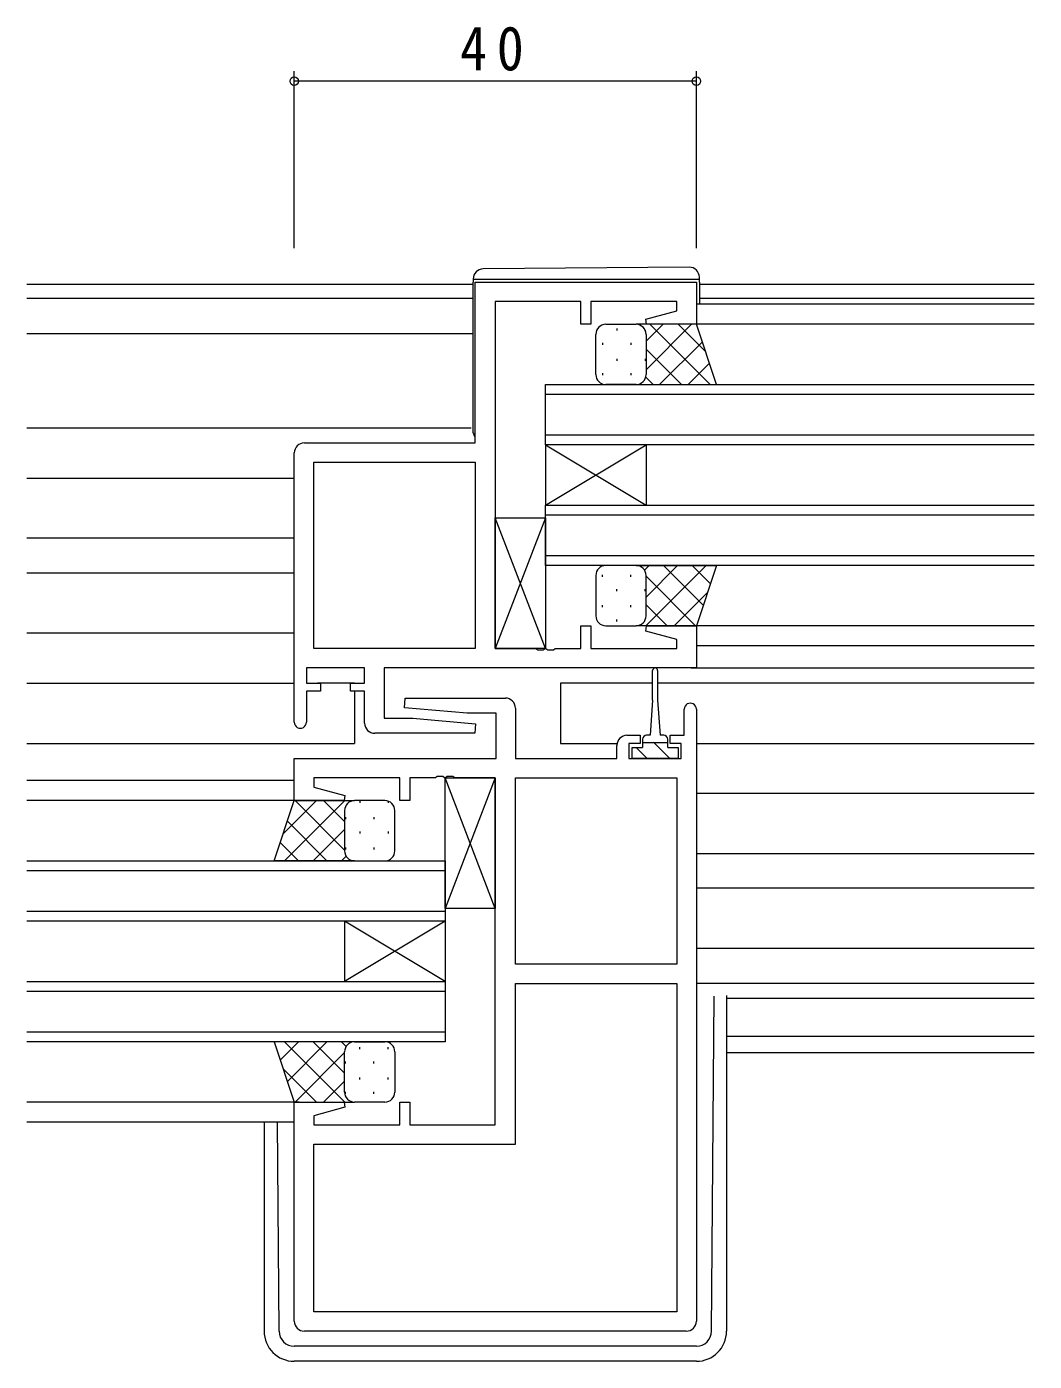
# Model space of a CAD drawing. Units: millimetres, scale not verified. Extents: x -594 to 539, y -420 to 386.
# Drawn here: x 31.9 to 132.2, y -289.1 to -156.3 of the extents above; entities that cross this region are included whole.
import ezdxf

# ---------------------------------------------------------------- set-up
doc = ezdxf.new("R2010")
doc.units = ezdxf.units.MM
doc.header["$LTSCALE"] = 2
for name, color, linetype, lineweight in [('0-3_YKK_11', 7, 'Continuous', 9), ('0-4_YKK_12', 2, 'Continuous', 9), ('0-5_YKK_13', 4, 'Continuous', 9), ('0-7_YKK_D', 6, 'Continuous', 9)]:
    doc.layers.add(name, color=color, linetype=linetype, lineweight=lineweight)
doc.styles.add('ＭＳ ゴシック', font='')
doc.styles.get('ＭＳ ゴシック').set_extended_font_data('MS Gothic')

msp = doc.modelspace()

# ---------------------------------------------------------------- linework, layer by layer
at = {"layer": '0-3_YKK_11'}
for p, q in [((76.544, -181.752), (98.544, -181.752)), ((76.544, -197.752), (76.544, -181.752)), ((98.544, -181.752), (98.544, -185.952)), ((87.044, -183.683), (78.544, -183.683)), ((78.544, -183.683), (78.544, -218.222)), ((87.044, -185.952), (87.044, -183.683)), ((88.044, -183.683), (88.044, -185.952)), ((96.614, -183.683), (88.044, -183.683)), ((93.515, -185.43), (96.614, -184.6)), ((96.614, -184.6), (96.614, -183.683)), ((93.584, -185.952), (93.515, -185.43)), ((88.044, -185.952), (87.044, -185.952)), ((98.544, -185.952), (93.584, -185.952)), ((59.544, -197.752), (76.544, -197.752)), ((58.544, -225.553), (58.544, -198.752)), ((60.474, -199.683), (76.544, -199.683)), ((60.474, -218.222), (60.474, -199.683)), ((76.544, -199.683), (76.544, -218.222)), ((76.544, -199.683), (76.544, -218.222)), ((87.044, -215.952), (88.044, -215.952)), ((87.044, -218.222), (87.044, -215.952)), ((88.044, -215.952), (88.044, -218.222)), ((93.515, -216.475), (93.584, -215.952)), ((96.614, -217.305), (93.515, -216.475)), ((93.584, -215.952), (98.544, -215.952)), ((98.544, -215.952), (98.544, -220.152)), ((96.614, -218.222), (96.614, -217.305)), ((76.544, -218.222), (60.474, -218.222)), ((78.544, -218.222), (82.586, -218.222)), ((82.586, -218.222), (82.769, -218.342)), ((82.769, -218.342), (83.319, -218.342)), ((83.319, -218.342), (83.503, -218.222)), ((83.503, -218.222), (83.586, -218.222)), ((83.586, -218.222), (83.769, -218.342)), ((83.769, -218.342), (84.319, -218.342)), ((84.319, -218.342), (84.503, -218.222)), ((84.503, -218.222), (87.044, -218.222)), ((88.044, -218.222), (96.614, -218.222)), ((59.744, -220.152), (59.744, -221.652)), ((65.544, -220.152), (59.744, -220.152)), ((65.544, -221.652), (65.544, -220.152)), ((67.474, -220.152), (67.474, -225.152)), ((98.544, -220.152), (67.474, -220.152)), ((59.744, -221.652), (61.144, -221.652)), ((61.144, -221.652), (61.144, -222.452)), ((64.144, -221.652), (65.544, -221.652)), ((64.144, -222.452), (64.144, -221.652)), ((59.744, -222.452), (59.744, -225.553)), ((61.144, -222.452), (59.744, -222.452)), ((65.544, -222.452), (64.144, -222.452)), ((65.544, -225.652), (65.544, -222.452)), ((69.524, -224.109), (69.566, -223.152)), ((75.738, -224.652), (69.524, -224.109)), ((69.566, -223.152), (79.544, -223.152)), ((80.544, -224.152), (80.544, -229.152)), ((97.344, -226.852), (97.344, -224.253)), ((98.544, -224.253), (98.544, -285.152)), ((67.474, -225.152), (70.351, -225.152)), ((70.351, -225.152), (76.564, -225.696)), ((78.614, -224.652), (75.738, -224.652)), ((76.564, -225.696), (76.522, -226.652)), ((78.614, -229.152), (78.614, -224.652)), ((76.522, -226.652), (66.544, -226.652)), ((91.644, -226.852), (92.944, -226.852)), ((92.944, -226.852), (92.944, -227.652)), ((95.944, -226.852), (97.344, -226.852)), ((95.944, -227.652), (95.944, -226.852)), ((90.644, -229.152), (90.644, -227.852)), ((91.844, -227.652), (91.844, -229.152)), ((92.944, -227.652), (91.844, -227.652)), ((97.044, -227.652), (95.944, -227.652)), ((97.044, -229.152), (97.044, -227.652)), ((58.544, -229.152), (78.614, -229.152)), ((58.544, -233.352), (58.544, -229.152)), ((80.544, -229.152), (90.644, -229.152)), ((91.844, -229.152), (97.044, -229.152)), ((60.474, -231.083), (60.474, -232)), ((69.044, -231.083), (60.474, -231.083)), ((69.044, -233.352), (69.044, -231.083)), ((70.044, -231.083), (70.044, -233.352)), ((72.586, -231.083), (70.044, -231.083)), ((72.769, -230.962), (72.586, -231.083)), ((73.319, -230.962), (72.769, -230.962)), ((73.503, -231.083), (73.319, -230.962)), ((73.586, -231.083), (73.503, -231.083)), ((73.769, -230.962), (73.586, -231.083)), ((74.319, -230.962), (73.769, -230.962)), ((74.503, -231.083), (74.319, -230.962)), ((78.544, -231.083), (74.503, -231.083)), ((78.544, -265.622), (78.544, -231.083)), ((80.544, -231.083), (96.614, -231.083)), ((80.544, -249.622), (80.544, -231.083)), ((96.614, -231.083), (96.614, -249.622)), ((96.614, -231.083), (96.614, -249.622)), ((60.474, -232), (63.574, -232.83)), ((63.505, -233.352), (58.544, -233.352)), ((63.574, -232.83), (63.505, -233.352)), ((70.044, -233.352), (69.044, -233.352)), ((96.614, -249.622), (80.544, -249.622)), ((80.544, -251.553), (96.614, -251.553)), ((80.544, -267.553), (80.544, -251.553)), ((96.614, -251.553), (96.614, -284.222)), ((58.544, -263.353), (63.505, -263.353)), ((58.544, -285.152), (58.544, -263.353)), ((63.574, -263.875), (60.474, -264.705)), ((63.505, -263.353), (63.574, -263.875)), ((69.044, -263.353), (70.044, -263.353)), ((69.044, -265.622), (69.044, -263.353)), ((70.044, -263.353), (70.044, -265.622)), ((60.474, -264.705), (60.474, -265.622)), ((60.474, -265.622), (69.044, -265.622)), ((70.044, -265.622), (78.544, -265.622)), ((60.474, -267.553), (80.544, -267.553)), ((60.474, -284.222), (60.474, -267.553)), ((96.614, -284.222), (60.474, -284.222)), ((96.614, -284.222), (60.474, -284.222)), ((97.544, -286.152), (59.544, -286.152))]:
    msp.add_line(p, q, dxfattribs=at)
for centre, radius, start, end in [((59.544, -198.752), 1, 90, 179.99998), ((79.544, -224.152), 1, 0, 89.99998), ((97.944, -224.253), 0.6, 359.99998, 180), ((59.144, -225.553), 0.6, 179.99998, 0), ((66.544, -225.652), 1, 180, 269.99998), ((91.644, -227.852), 1, 90, 179.99998), ((59.544, -285.152), 1, 180, 269.99998), ((97.544, -285.152), 1, 270, 359.99998)]:
    msp.add_arc(centre, radius, start, end, dxfattribs=at)
at = {"layer": '0-4_YKK_12'}
for p, q in [((31.919, -181.952), (76.344, -181.952)), ((98.844, -181.952), (132.169, -181.952)), ((31.919, -183.352), (76.344, -183.352)), ((132.169, -183.952), (98.544, -183.952)), ((98.844, -183.352), (132.169, -183.352)), ((31.919, -186.852), (76.344, -186.852)), ((132.169, -185.953), (98.544, -185.953)), ((83.544, -197.952), (83.544, -191.953)), ((83.544, -191.953), (132.169, -191.953)), ((132.169, -192.953), (83.544, -192.952)), ((31.919, -196.252), (76.148, -196.252)), ((83.544, -196.952), (132.169, -196.952)), ((83.544, -203.952), (93.544, -197.952)), ((83.544, -197.952), (93.544, -203.952)), ((83.544, -197.952), (83.544, -203.952)), ((132.169, -197.953), (83.544, -197.952)), ((93.544, -197.952), (93.544, -203.952)), ((31.919, -201.252), (58.544, -201.252)), ((83.544, -209.952), (83.544, -203.952)), ((83.544, -203.952), (132.169, -203.953)), ((132.169, -204.953), (83.544, -204.953)), ((31.919, -207.206), (58.544, -207.206)), ((83.544, -208.952), (132.169, -208.952)), ((31.919, -210.699), (58.544, -210.699)), ((132.169, -209.953), (83.544, -209.952)), ((132.169, -215.952), (98.044, -215.952)), ((31.919, -216.652), (58.544, -216.652)), ((132.169, -217.952), (98.544, -217.952)), ((98.044, -220.152), (132.169, -220.152)), ((31.919, -221.652), (58.544, -221.652)), ((64.544, -221.652), (60.844, -221.652)), ((85.044, -221.652), (85.044, -227.652)), ((94.194, -221.652), (85.044, -221.652)), ((132.169, -221.652), (94.694, -221.652)), ((64.544, -222.452), (64.544, -227.652)), ((31.919, -227.652), (64.544, -227.652)), ((85.044, -227.652), (90.665, -227.652)), ((98.544, -227.652), (132.169, -227.652)), ((58.544, -231.352), (31.919, -231.352)), ((58.789, -233.352), (31.919, -233.352)), ((132.169, -232.652), (98.544, -232.652)), ((132.169, -238.652), (98.544, -238.652)), ((31.919, -239.353), (73.544, -239.353)), ((73.544, -240.352), (31.919, -240.352)), ((73.544, -239.353), (73.544, -245.352)), ((132.169, -242.052), (98.544, -242.052)), ((31.919, -244.352), (73.544, -244.352)), ((73.544, -245.352), (31.919, -245.352)), ((73.544, -251.353), (63.544, -245.352)), ((73.544, -245.352), (63.544, -251.353)), ((63.544, -245.352), (63.544, -251.353)), ((73.544, -245.352), (73.544, -251.353)), ((132.169, -248.053), (98.544, -248.053)), ((31.919, -251.353), (73.544, -251.353)), ((73.544, -251.353), (73.544, -257.352)), ((73.544, -252.352), (31.919, -252.352)), ((132.169, -253.052), (101.544, -253.052)), ((31.919, -256.352), (73.544, -256.352)), ((73.544, -257.352), (31.919, -257.352)), ((132.169, -256.823), (101.544, -256.823)), ((132.169, -258.452), (101.544, -258.452)), ((59.044, -263.353), (31.919, -263.353)), ((58.544, -265.352), (31.919, -265.352))]:
    msp.add_line(p, q, dxfattribs=at)
at = {"layer": '0-5_YKK_13'}
for p, q in [((97.836, -180.265), (77.336, -180.444)), ((76.344, -181.444), (76.344, -181.452)), ((76.344, -181.452), (76.344, -181.752)), ((76.344, -181.452), (76.84, -181.452)), ((76.344, -196.752), (76.344, -181.752)), ((98.844, -181.752), (98.844, -181.452)), ((98.844, -181.752), (98.844, -183.952)), ((88.544, -190.952), (88.544, -186.952)), ((89.544, -185.952), (92.544, -185.952)), ((90.624, -186.372), (90.624, -186.572)), ((98.544, -185.953), (92.544, -185.952)), ((93.454, -186.538), (93.454, -186.572)), ((93.544, -187.644), (95.236, -185.952)), ((93.544, -190.473), (98.064, -185.953)), ((93.544, -186.952), (93.544, -190.952)), ((93.544, -186.952), (93.544, -190.952)), ((93.913, -185.952), (99.913, -191.953)), ((96.741, -185.952), (99.446, -188.658)), ((100.544, -191.953), (98.544, -185.953)), ((89.209, -187.787), (89.209, -187.987)), ((92.039, -187.787), (92.039, -187.987)), ((93.544, -188.413), (97.084, -191.953)), ((94.893, -191.953), (99.131, -187.714)), ((90.624, -189.402), (90.624, -189.602)), ((93.454, -189.402), (93.454, -189.602)), ((97.721, -191.953), (99.839, -189.835)), ((89.209, -190.817), (89.209, -191.017)), ((92.039, -190.817), (92.039, -191.018)), ((93.511, -191.208), (94.256, -191.953)), ((92.544, -191.953), (89.544, -191.953)), ((92.544, -191.953), (100.544, -191.953)), ((78.544, -205.222), (83.544, -205.222)), ((78.544, -218.222), (78.544, -205.222)), ((83.544, -205.222), (78.544, -218.222)), ((83.544, -218.222), (78.544, -205.222)), ((83.544, -205.222), (83.544, -218.222)), ((88.544, -210.953), (88.544, -214.952)), ((89.209, -211.088), (89.209, -210.887)), ((92.544, -209.953), (89.544, -209.953)), ((92.039, -211.087), (92.039, -210.887)), ((92.544, -209.953), (100.544, -209.952)), ((93.39, -210.418), (93.856, -209.952)), ((93.513, -215.953), (99.513, -209.952)), ((93.544, -213.092), (96.684, -209.952)), ((93.544, -214.952), (93.544, -210.952)), ((93.544, -214.952), (93.544, -210.952)), ((93.544, -211.032), (98.465, -215.952)), ((95.293, -209.952), (99.232, -213.891)), ((98.121, -209.952), (99.939, -211.77)), ((100.544, -209.952), (98.544, -215.952)), ((90.624, -212.503), (90.624, -212.303)), ((93.454, -212.503), (93.454, -212.302)), ((96.341, -215.952), (99.646, -212.647)), ((89.209, -214.117), (89.209, -213.918)), ((92.039, -214.117), (92.039, -213.917)), ((93.544, -213.861), (95.636, -215.952)), ((89.544, -215.953), (92.544, -215.953)), ((90.624, -215.533), (90.624, -215.333)), ((98.544, -215.952), (92.544, -215.953)), ((92.78, -215.924), (92.808, -215.953)), ((93.454, -215.367), (93.454, -215.332)), ((83.544, -218.222), (78.544, -218.222)), ((94.194, -223.352), (94.194, -220.402)), ((94.694, -220.402), (94.694, -223.352)), ((94.194, -223.352), (93.944, -226.852)), ((94.694, -223.352), (94.944, -226.852)), ((93.944, -226.852), (93.594, -226.852)), ((95.294, -226.852), (94.944, -226.852)), ((92.144, -228.052), (93.194, -228.052)), ((92.144, -229.152), (92.144, -228.052)), ((93.653, -229.152), (92.553, -228.052)), ((93.194, -227.252), (93.194, -228.052)), ((93.194, -227.553), (95.694, -227.553)), ((94.444, -227.699), (94.298, -227.553)), ((95.898, -229.152), (94.444, -227.699)), ((95.694, -228.052), (95.694, -227.252)), ((95.694, -228.052), (96.744, -228.052)), ((96.744, -228.052), (96.744, -229.152)), ((96.744, -229.152), (92.144, -229.152)), ((73.544, -231.083), (78.544, -231.083)), ((73.544, -244.082), (73.544, -231.083)), ((78.544, -231.083), (73.544, -244.082)), ((78.544, -244.082), (73.544, -231.083)), ((78.544, -231.083), (78.544, -244.082)), ((56.544, -239.353), (58.544, -233.352)), ((60.748, -233.352), (57.443, -236.658)), ((63.576, -233.352), (57.576, -239.353)), ((58.544, -233.352), (64.544, -233.352)), ((63.544, -238.273), (58.624, -233.352)), ((63.544, -235.444), (61.453, -233.352)), ((64.309, -233.381), (64.281, -233.352)), ((67.544, -233.352), (64.544, -233.352)), ((65.049, -233.387), (65.049, -233.587)), ((67.879, -233.41), (67.879, -233.587)), ((63.544, -234.352), (63.544, -238.353)), ((63.544, -234.352), (63.544, -238.353)), ((63.634, -235.002), (63.634, -235.202)), ((66.464, -235.002), (66.464, -235.202)), ((68.544, -238.352), (68.544, -234.352)), ((61.796, -239.353), (57.857, -235.414)), ((63.544, -236.213), (60.405, -239.353)), ((58.967, -239.353), (57.15, -237.535)), ((65.049, -236.417), (65.049, -236.617)), ((67.879, -236.417), (67.879, -236.617)), ((63.699, -238.887), (63.233, -239.353)), ((63.634, -238.032), (63.634, -238.232)), ((66.464, -238.032), (66.464, -238.232)), ((64.544, -239.352), (56.544, -239.353)), ((64.544, -239.352), (67.544, -239.352)), ((78.544, -244.082), (73.544, -244.082)), ((132.169, -251.551), (98.544, -251.551)), ((100.055, -286.162), (100.319, -252.801)), ((101.544, -252.758), (101.544, -286.15)), ((56.544, -257.352), (58.544, -263.353)), ((64.544, -257.352), (56.544, -257.352)), ((58.967, -257.352), (57.15, -259.17)), ((63.576, -263.353), (57.576, -257.352)), ((61.796, -257.352), (57.857, -261.291)), ((63.544, -260.492), (60.405, -257.352)), ((63.699, -257.818), (63.233, -257.352)), ((64.544, -257.352), (67.544, -257.352)), ((63.544, -258.432), (58.624, -263.353)), ((63.544, -262.353), (63.544, -258.352)), ((63.544, -262.353), (63.544, -258.352)), ((65.049, -258.087), (65.049, -257.887)), ((67.879, -258.088), (67.879, -257.887)), ((68.544, -258.352), (68.544, -262.353)), ((60.748, -263.353), (57.443, -260.047)), ((63.634, -259.503), (63.634, -259.302)), ((66.464, -259.503), (66.464, -259.303)), ((63.544, -261.261), (61.453, -263.353)), ((65.049, -261.117), (65.049, -260.917)), ((67.879, -261.118), (67.879, -260.918)), ((63.634, -262.533), (63.634, -262.333)), ((66.464, -262.533), (66.464, -262.333)), ((58.544, -263.353), (64.544, -263.353)), ((64.309, -263.324), (64.281, -263.353)), ((67.544, -263.353), (64.544, -263.353)), ((55.544, -265.352), (55.544, -286.15)), ((57.032, -286.162), (56.868, -265.352)), ((98.556, -287.65), (58.532, -287.65)), ((98.544, -289.15), (58.544, -289.15))]:
    msp.add_line(p, q, dxfattribs=at)
msp.add_lwpolyline([(76.84, -181.452), (98.34, -181.452), (98.844, -181.452), (98.844, -181.265)], dxfattribs=at)
for centre, radius, start, end in [((77.344, -181.444), 1, 90.5, 180), ((97.844, -181.265), 1, 0, 90.5), ((89.544, -186.952), 1, 89.99989, 179.99989), ((92.544, -186.952), 1, 359.99989, 89.99989), ((92.544, -186.952), 1, 359.99989, 89.99989), ((89.544, -190.952), 1, 179.99989, 269.99989), ((92.544, -190.952), 1, 269.99989, 359.99989), ((92.544, -190.952), 1, 269.99989, 359.99989), ((76.844, -196.752), 0.5, 180, 233.13016), ((89.544, -210.953), 1, 90.00009, 180.00009), ((92.544, -210.953), 1, 0.00009, 90.00009), ((92.544, -210.953), 1, 0.00009, 90.00009), ((89.544, -214.952), 1, 180.00009, 270.00009), ((92.544, -214.952), 1, 270.00009, 0.00009), ((92.544, -214.952), 1, 270.00009, 0.00009), ((94.444, -220.402), 0.25, 0, 180), ((93.594, -227.252), 0.4, 90, 180), ((95.294, -227.252), 0.4, 0, 90), ((64.544, -234.352), 1, 90.00009, 180.00009), ((64.544, -234.352), 1, 90.00009, 180.00009), ((67.544, -234.352), 1, 0.00009, 90.00009), ((64.544, -238.352), 1, 180.00009, 270.00009), ((64.544, -238.352), 1, 180.00009, 270.00009), ((67.544, -238.352), 1, 270.00009, 0.00009), ((64.544, -258.352), 1, 89.99989, 179.99989), ((64.544, -258.352), 1, 89.99989, 179.99989), ((67.544, -258.352), 1, 359.99989, 89.99989), ((64.544, -262.353), 1, 179.99989, 269.99989), ((64.544, -262.353), 1, 179.99989, 269.99989), ((67.544, -262.353), 1, 269.99989, 359.99989), ((58.544, -286.15), 3, 180, 270), ((58.532, -286.15), 1.5, 180.45232, 270), ((98.544, -286.15), 3, 270, 0), ((98.556, -286.15), 1.5, 270, 359.54767)]:
    msp.add_arc(centre, radius, start, end, dxfattribs=at)
at = {"layer": '0-7_YKK_D'}
for p, q in [((58.544, -178.365), (58.544, -160.752)), ((98.544, -161.752), (58.544, -161.752)), ((98.544, -178.365), (98.544, -160.752))]:
    msp.add_line(p, q, dxfattribs=at)
for centre in [(58.544, -161.752), (98.544, -161.752)]:
    msp.add_circle(centre, 0.425, dxfattribs=at)

# ---------------------------------------------------------------- texts
at = {"layer": '0-7_YKK_D', "color": 7, "insert": (75.024, -160.752), "char_height": 4.399, "attachment_point": 7, "style": 'ＭＳ ゴシック'}
msp.add_mtext('\\T1.36;\\W0.9;40', dxfattribs=at)

doc.saveas('drawing.dxf')
